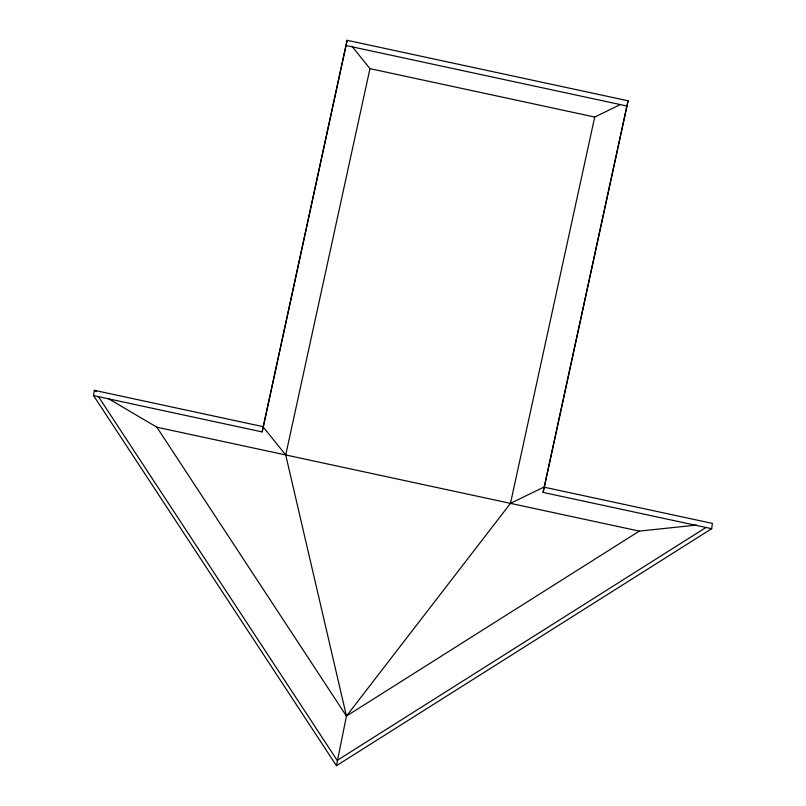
<?xml version="1.0" encoding="UTF-8"?>
<svg xmlns="http://www.w3.org/2000/svg" width="806" height="806" viewBox="0 0 806 806"><rect width="100%" height="100%" fill="white"/><g stroke="black" fill="none" stroke-linecap="round" stroke-linejoin="round"><path stroke-width="1.21" d="M336.445 765.7L93.577 395.615L94.322 390.316L262.897 426.616L285.717 454.967L346.449 716.081L336.445 765.7L711.678 528.706L712.423 523.406L543.848 487.116L510.48 503.357L346.449 716.081L156.878 427.22L108.347 398.587M93.577 395.615L262.151 431.915L347.124 40.3L628.086 100.8L543.103 492.416L711.678 528.706M262.151 431.915L347.124 40.3M543.103 492.416L628.086 100.8M285.717 454.967L369.954 68.641L351.849 46.164M510.48 503.357L594.717 117.041L620.298 104.589M346.449 716.081L639.319 531.104L696.313 525.109M706.046 527.436L337.19 760.401L98.463 396.633M346.379 45.599L627.34 106.09M369.954 68.641L594.717 117.041M156.878 427.22L639.319 531.104M94.322 390.316L96.478 391.595"/></g></svg>
